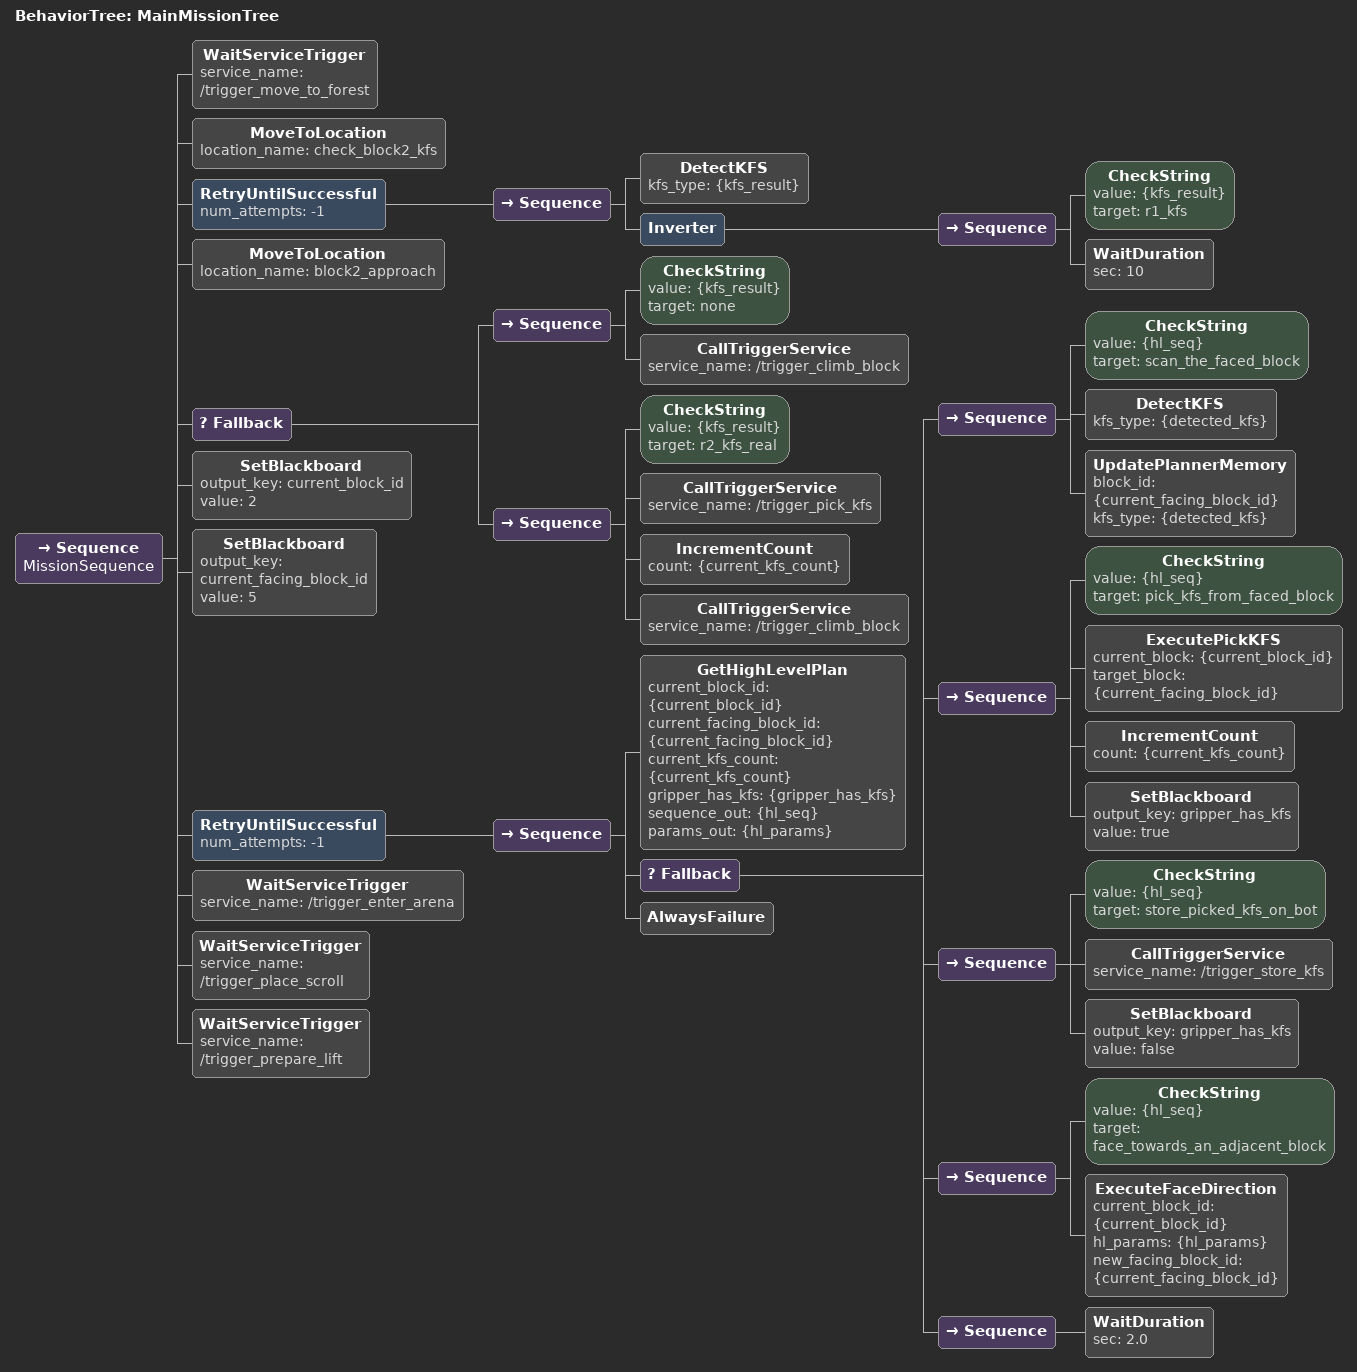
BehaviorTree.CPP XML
<root main_tree_to_execute="MainMissionTree">
    <!-- The Root of our Mission -->
    <BehaviorTree ID="MainMissionTree">
        <Sequence name="MissionSequence">

            <!-- 1. Start the mission -->

            <!-- 2. Release spearhead -->

            <!-- 3. Move towards forest -->
            <WaitServiceTrigger service_name="/trigger_move_to_forest" />

            <!-- Navigate to Checking Location -->
            <MoveToLocation location_name="check_block2_kfs" />

            <!-- Loop until we detect something that IS NOT r1_kfs -->
            <RetryUntilSuccessful num_attempts="-1">
                <Sequence>
                    <DetectKFS kfs_type="{kfs_result}"/>

                    <!-- If it's r1_kfs, this sequence succeeds, so Inverter makes it FAIL (triggering a retry). -->
                    <!-- If it's NOT r1_kfs, CheckString fails, Inverter makes it SUCCEED (breaking the retry loop). -->
                    <Inverter>
                        <Sequence>
                            <CheckString value="{kfs_result}" target="r1_kfs"/>
                            <WaitDuration sec="10"/>
                        </Sequence>
                    </Inverter>
                </Sequence>
            </RetryUntilSuccessful>

            <!-- We now have a non-r1 kfs result. Move to approach location -->
            <MoveToLocation location_name="block2_approach" />

            <!-- Act based on KFS result -->
            <Fallback>
                <!-- Case 1: No KFS detected, climb block -->
                <Sequence>
                    <CheckString value="{kfs_result}" target="none"/>
                    <CallTriggerService service_name="/trigger_climb_block" />
                </Sequence>

                <!-- Case 2: R2's KFS (real) detected, pick it up and then climb -->
                <Sequence>
                    <CheckString value="{kfs_result}" target="r2_kfs_real"/>
                    <CallTriggerService service_name="/trigger_pick_kfs" />
                    <IncrementCount count="{current_kfs_count}" />
                    <CallTriggerService service_name="/trigger_climb_block" />
                </Sequence>
            </Fallback>

            <SetBlackboard output_key="current_block_id" value="2" />
            <SetBlackboard output_key="current_facing_block_id" value="5" />

            <!-- 3. Auto Explore Algorithm (Direct BT Architecture) -->
            <RetryUntilSuccessful num_attempts="-1">
                <Sequence>
                    <!-- Ask the Brain what the strategy is dynamically -->
                    <GetHighLevelPlan current_block_id="{current_block_id}"
                                      current_facing_block_id="{current_facing_block_id}"
                                      current_kfs_count="{current_kfs_count}"
                                      gripper_has_kfs="{gripper_has_kfs}"
                                      sequence_out="{hl_seq}"
                                      params_out="{hl_params}" />

                    <!-- Directly map high-level sequence to hardware calls -->
                    <Fallback>
                        <Sequence>
                            <CheckString value="{hl_seq}" target="scan_the_faced_block"/>
                            <DetectKFS kfs_type="{detected_kfs}"/>
                            <UpdatePlannerMemory block_id="{current_facing_block_id}" kfs_type="{detected_kfs}"/>
                        </Sequence>

                        <Sequence>
                            <CheckString value="{hl_seq}" target="pick_kfs_from_faced_block"/>
                            <ExecutePickKFS current_block="{current_block_id}" target_block="{current_facing_block_id}" />
                            <IncrementCount count="{current_kfs_count}" />
                            <SetBlackboard output_key="gripper_has_kfs" value="true" />
                        </Sequence>

                        <Sequence>
                            <CheckString value="{hl_seq}" target="store_picked_kfs_on_bot"/>
                            <CallTriggerService service_name="/trigger_store_kfs" />
                            <SetBlackboard output_key="gripper_has_kfs" value="false" />
                        </Sequence>

                        <Sequence>
                            <CheckString value="{hl_seq}" target="face_towards_an_adjacent_block"/>
                            <ExecuteFaceDirection current_block_id="{current_block_id}" hl_params="{hl_params}" new_facing_block_id="{current_facing_block_id}" />
                        </Sequence>

                        <!-- Fallback for unhandled sequences -->
                        <Sequence>
                            <WaitDuration sec="2.0"/>
                        </Sequence>
                    </Fallback>

                    <AlwaysFailure/> <!-- Force the Retry loop to continually ask the Brain for the next step -->
                </Sequence>
            </RetryUntilSuccessful>

            <!-- 4. Exit the forest -->
            <!-- Note: The exit movement is now handled by the EXIT PATH inside the loop above. -->

            <!-- 5. Enter arena through ramp -->
            <WaitServiceTrigger service_name="/trigger_enter_arena" />

            <!-- 6. Place scroll -->
            <WaitServiceTrigger service_name="/trigger_place_scroll" />

            <!-- 7. Get into lifting position -->
            <WaitServiceTrigger service_name="/trigger_prepare_lift" />

        </Sequence>
    </BehaviorTree>
</root>
